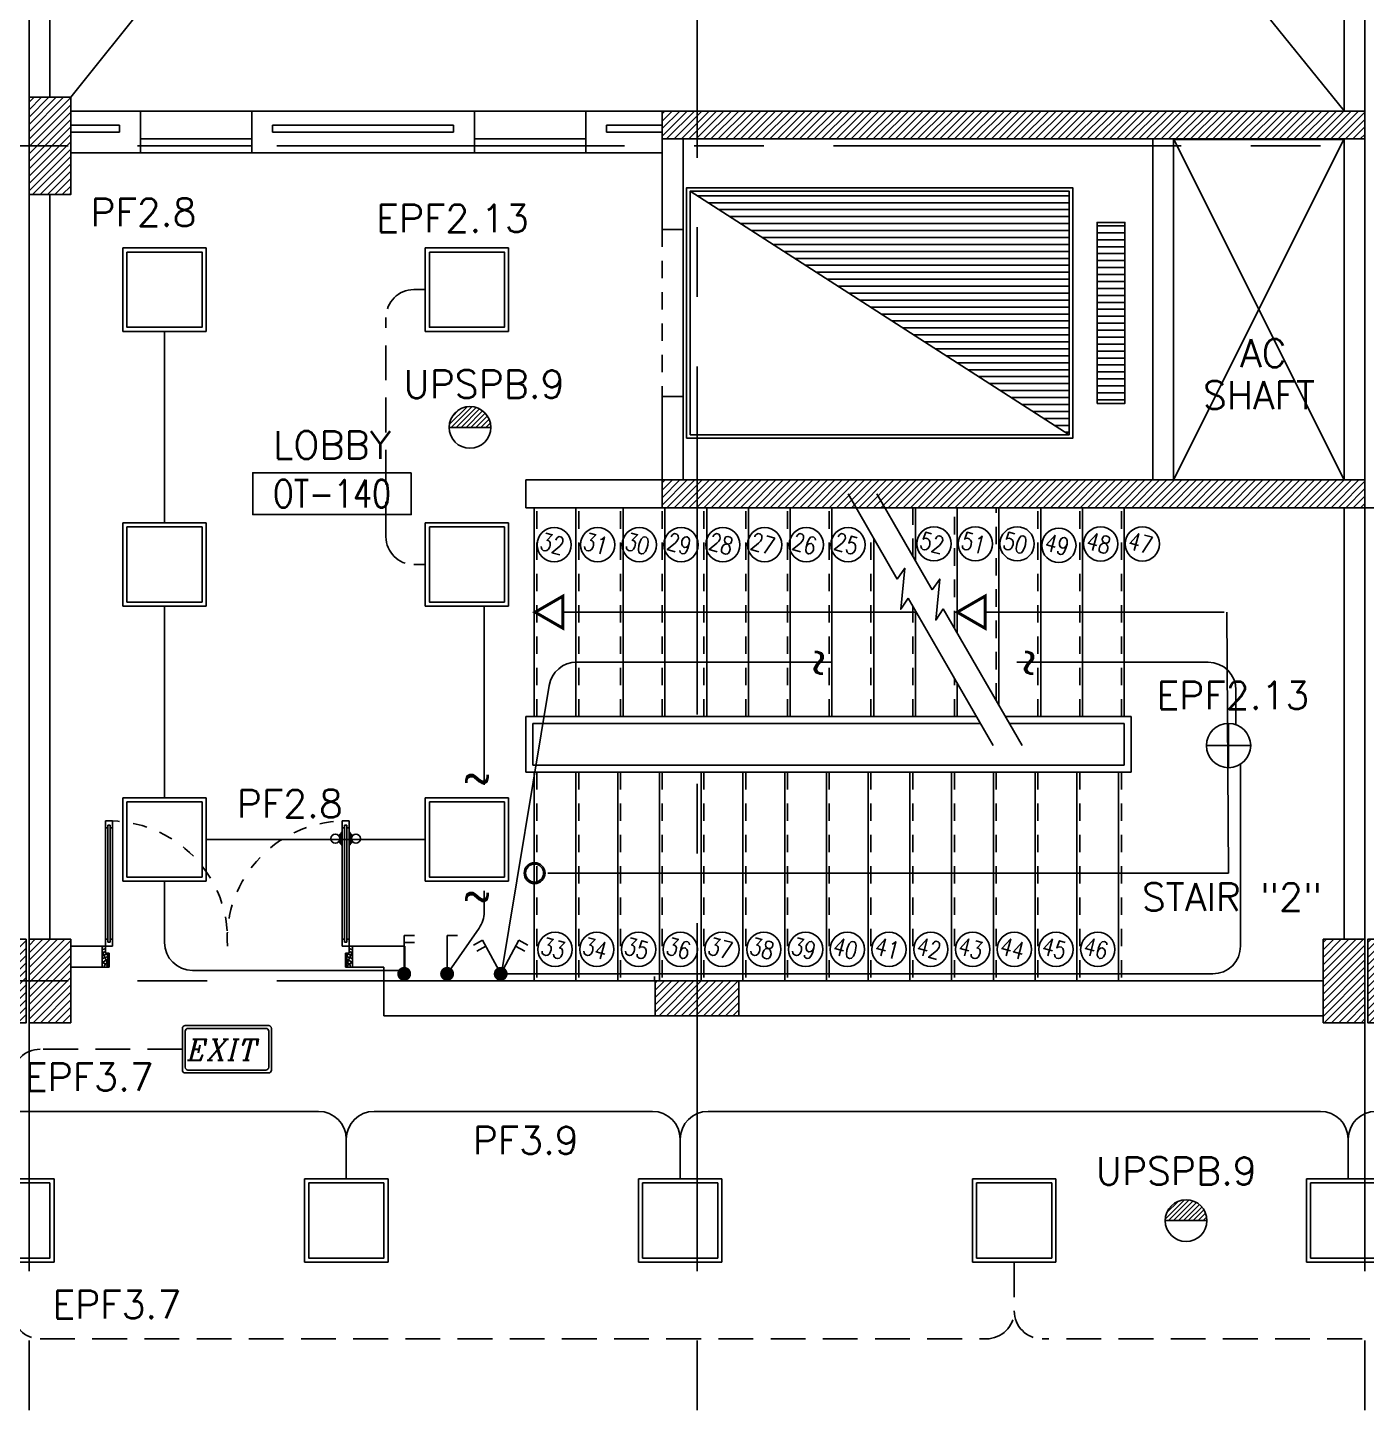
# Model space of a CAD drawing. Extents: x -0.3 to 91.9, y -1.1 to 78.4.
# Drawn here: x 42.56 to 52.18, y 33.88 to 43.82 of the extents above; entities that cross this region are included whole.
import ezdxf
from ezdxf.enums import TextEntityAlignment as Align

# ---------------------------------------------------------------- set-up
doc = ezdxf.new("R2010")
doc.units = 0
doc.header["$MEASUREMENT"] = 0
for name, pattern in [('CENTERX2', [4, 2.5, -0.5, 0.5, -0.5]), ('HIDDEN', [0.375, 0.25, -0.125]), ('HIDDEN2', [0.1875, 0.125, -0.0625])]:
    doc.linetypes.add(name, pattern=pattern)
doc.layers.get('0').update_dxf_attribs({"linetype": 'CONTINUOUS'})
for name, color, linetype in [('AXES', 11, 'CENTERX2'), ('COL', 11, 'CONTINUOUS'), ('DOOR', 7, 'CONTINUOUS'), ('E-CLINE', 4, 'CONTINUOUS'), ('E-HLINE', 4, 'HIDDEN'), ('E-LITE', 4, 'CONTINUOUS'), ('E-SWITCH', 4, 'CONTINUOUS'), ('E-TEXT', 4, 'CONTINUOUS'), ('E-TRXT', 4, 'CONTINUOUS'), ('EL-LITE', 4, 'CONTINUOUS'), ('HAT', 11, 'CONTINUOUS'), ('HIDDEN', 9, 'HIDDEN2'), ('INSUL', 11, 'CONTINUOUS'), ('LIFTS', 11, 'CONTINUOUS'), ('RM-BOX', 11, 'CONTINUOUS'), ('RM-NAME', 11, 'CONTINUOUS'), ('RM-NO', 11, 'CONTINUOUS'), ('ROOF', 7, 'CONTINUOUS'), ('SHAFT', 11, 'CONTINUOUS'), ('STR', 7, 'CONTINUOUS'), ('WALL', 11, 'CONTINUOUS'), ('WIN', 7, 'CONTINUOUS')]:
    doc.layers.add(name, color=color, linetype=linetype)
doc.styles.add('ITALICC', font='italicc')
doc.styles.add('ROMANS', font='ROMANS.shx', dxfattribs={"width": 0.6})

# ---------------------------------------------------------------- blocks, each defined once
blk = doc.blocks.new('RM1')
at = {"layer": 'RM-BOX'}
blk.add_lwpolyline([(569.9, -200), (-569.9, -200), (-569.9, -500), (569.9, -500)], close=True, dxfattribs=at)
at = {"layer": 'RM-NAME', "style": 'ROMANS'}
for tag, p in [('ROOMNAME1', (0, 323.8)), ('ROOMNAME2', (0, 0))]:
    blk.add_attdef(tag, text='', height=200, dxfattribs=at).set_placement(p, align=Align.MIDDLE)
at = {"layer": 'RM-NO', "style": 'ROMANS', "width": 0.8}
blk.add_attdef('ROOMNO', text='', height=200, dxfattribs=at).set_placement((0, -350), align=Align.MIDDLE)
blk = doc.blocks.new('*X87')
at = {"color": 0}
for p, q in [((61359.2, 153159.4), (61539.6, 153339.7)), ((61359.2, 153212.4), (61486.6, 153339.7)), ((61359.2, 153265.4), (61433.5, 153339.7)), ((61359.2, 153318.5), (61380.5, 153339.7)), ((61392.6, 153139.7), (61592.6, 153339.7)), ((61445.7, 153139.7), (61645.7, 153339.7)), ((61498.7, 153139.7), (61698.7, 153339.7)), ((61551.7, 153139.7), (61751.7, 153339.7)), ((61604.8, 153139.7), (61804.8, 153339.7)), ((61657.8, 153139.7), (61857.8, 153339.7)), ((61710.8, 153139.7), (61910.8, 153339.7)), ((61763.9, 153139.7), (61963.9, 153339.7)), ((61816.9, 153139.7), (62016.9, 153339.7)), ((61869.9, 153139.7), (62069.9, 153339.7)), ((61923, 153139.7), (62123, 153339.7)), ((61976, 153139.7), (62176, 153339.7)), ((62029, 153139.7), (62229, 153339.7)), ((62082.1, 153139.7), (62282.1, 153339.7)), ((62135.1, 153139.7), (62335.1, 153339.7)), ((62188.1, 153139.7), (62388.1, 153339.7)), ((62241.2, 153139.7), (62441.2, 153339.7)), ((62294.2, 153139.7), (62494.2, 153339.7)), ((62347.2, 153139.7), (62547.2, 153339.7)), ((62400.3, 153139.7), (62600.3, 153339.7)), ((62453.3, 153139.7), (62653.3, 153339.7)), ((62506.3, 153139.7), (62706.3, 153339.7)), ((62559.4, 153139.7), (62759.4, 153339.7)), ((62612.4, 153139.7), (62812.4, 153339.7)), ((62665.4, 153139.7), (62865.4, 153339.7)), ((62718.5, 153139.7), (62918.5, 153339.7)), ((62771.5, 153139.7), (62971.5, 153339.7)), ((62824.5, 153139.7), (63024.5, 153339.7)), ((62877.6, 153139.7), (63077.6, 153339.7)), ((62930.6, 153139.7), (63130.6, 153339.7)), ((62983.6, 153139.7), (63183.6, 153339.7)), ((63036.7, 153139.7), (63236.7, 153339.7)), ((63089.7, 153139.7), (63289.7, 153339.7)), ((63142.7, 153139.7), (63342.7, 153339.7)), ((63195.8, 153139.7), (63395.8, 153339.7)), ((63248.8, 153139.7), (63448.8, 153339.7)), ((63301.8, 153139.7), (63501.8, 153339.7)), ((63354.9, 153139.7), (63554.9, 153339.7)), ((63407.9, 153139.7), (63607.9, 153339.7)), ((63460.9, 153139.7), (63660.9, 153339.7)), ((63513.9, 153139.7), (63713.9, 153339.7)), ((63567, 153139.7), (63767, 153339.7)), ((63620, 153139.7), (63820, 153339.7)), ((63673, 153139.7), (63873, 153339.7)), ((63726.1, 153139.7), (63926.1, 153339.7)), ((63779.1, 153139.7), (63979.1, 153339.7)), ((63832.1, 153139.7), (64032.1, 153339.7)), ((63885.2, 153139.7), (64085.2, 153339.7)), ((63938.2, 153139.7), (64138.2, 153339.7)), ((63991.2, 153139.7), (64191.2, 153339.7)), ((64044.3, 153139.7), (64244.3, 153339.7)), ((64097.3, 153139.7), (64297.3, 153339.7)), ((64150.3, 153139.7), (64350.3, 153339.7)), ((64203.4, 153139.7), (64403.4, 153339.7)), ((64256.4, 153139.7), (64456.4, 153339.7)), ((64309.4, 153139.7), (64509.4, 153339.7)), ((64362.5, 153139.7), (64562.5, 153339.7)), ((64415.5, 153139.7), (64615.5, 153339.7)), ((64468.5, 153139.7), (64668.5, 153339.7)), ((64521.6, 153139.7), (64721.6, 153339.7)), ((64574.6, 153139.7), (64774.6, 153339.7)), ((64627.6, 153139.7), (64827.6, 153339.7)), ((64680.7, 153139.7), (64880.7, 153339.7)), ((64733.7, 153139.7), (64933.7, 153339.7)), ((64786.7, 153139.7), (64986.7, 153339.7)), ((64839.8, 153139.7), (65039.8, 153339.7)), ((64892.8, 153139.7), (65092.8, 153339.7)), ((64945.8, 153139.7), (65145.8, 153339.7)), ((64998.9, 153139.7), (65198.9, 153339.7)), ((65051.9, 153139.7), (65251.9, 153339.7)), ((65104.9, 153139.7), (65304.9, 153339.7)), ((65158, 153139.7), (65358, 153339.7)), ((65211, 153139.7), (65411, 153339.7)), ((65264, 153139.7), (65464, 153339.7)), ((65317.1, 153139.7), (65517.1, 153339.7)), ((65370.1, 153139.7), (65570.1, 153339.7)), ((65423.1, 153139.7), (65623.1, 153339.7)), ((65476.2, 153139.7), (65676.2, 153339.7)), ((65529.2, 153139.7), (65729.2, 153339.7)), ((65582.2, 153139.7), (65782.2, 153339.7)), ((65635.3, 153139.7), (65835.3, 153339.7)), ((65688.3, 153139.7), (65888.3, 153339.7)), ((65741.3, 153139.7), (65941.3, 153339.7)), ((65794.4, 153139.7), (65994.4, 153339.7)), ((65847.4, 153139.7), (66047.4, 153339.7)), ((65900.4, 153139.7), (66100.4, 153339.7)), ((65953.5, 153139.7), (66153.5, 153339.7)), ((66006.5, 153139.7), (66206.5, 153339.7)), ((66059.5, 153139.7), (66259.5, 153339.7)), ((66112.6, 153139.7), (66312.6, 153339.7)), ((66165.6, 153139.7), (66365.6, 153339.7)), ((66218.6, 153139.7), (66409.2, 153330.3)), ((66271.7, 153139.7), (66409.2, 153277.3)), ((66324.7, 153139.7), (66409.2, 153224.3)), ((66377.7, 153139.7), (66409.2, 153171.2))]:
    blk.add_line(p, q, dxfattribs=at)
blk = doc.blocks.new('*X86')
at = {"color": 0}
for p, q in [((61359.2, 155811), (61537.9, 155989.7)), ((61359.2, 155864), (61484.9, 155989.7)), ((61359.2, 155917.1), (61431.9, 155989.7)), ((61359.2, 155970.1), (61378.8, 155989.7)), ((61391, 155789.7), (61591, 155989.7)), ((61444, 155789.7), (61644, 155989.7)), ((61497, 155789.7), (61697, 155989.7)), ((61550.1, 155789.7), (61750.1, 155989.7)), ((61603.1, 155789.7), (61803.1, 155989.7)), ((61656.1, 155789.7), (61856.1, 155989.7)), ((61709.2, 155789.7), (61909.2, 155989.7)), ((61762.2, 155789.7), (61962.2, 155989.7)), ((61815.2, 155789.7), (62015.2, 155989.7)), ((61868.3, 155789.7), (62068.3, 155989.7)), ((61921.3, 155789.7), (62121.3, 155989.7)), ((61974.3, 155789.7), (62174.3, 155989.7)), ((62027.4, 155789.7), (62227.4, 155989.7)), ((62080.4, 155789.7), (62280.4, 155989.7)), ((62133.4, 155789.7), (62333.4, 155989.7)), ((62186.5, 155789.7), (62386.5, 155989.7)), ((62239.5, 155789.7), (62439.5, 155989.7)), ((62292.5, 155789.7), (62492.5, 155989.7)), ((62345.6, 155789.7), (62545.6, 155989.7)), ((62398.6, 155789.7), (62598.6, 155989.7)), ((62451.6, 155789.7), (62651.6, 155989.7)), ((62504.7, 155789.7), (62704.7, 155989.7)), ((62557.7, 155789.7), (62757.7, 155989.7)), ((62610.7, 155789.7), (62810.7, 155989.7)), ((62663.8, 155789.7), (62863.8, 155989.7)), ((62716.8, 155789.7), (62916.8, 155989.7)), ((62769.8, 155789.7), (62969.8, 155989.7)), ((62822.9, 155789.7), (63022.9, 155989.7)), ((62875.9, 155789.7), (63075.9, 155989.7)), ((62928.9, 155789.7), (63128.9, 155989.7)), ((62982, 155789.7), (63182, 155989.7)), ((63035, 155789.7), (63235, 155989.7)), ((63088, 155789.7), (63288, 155989.7)), ((63141.1, 155789.7), (63341.1, 155989.7)), ((63194.1, 155789.7), (63394.1, 155989.7)), ((63247.1, 155789.7), (63447.1, 155989.7)), ((63300.2, 155789.7), (63500.2, 155989.7)), ((63353.2, 155789.7), (63553.2, 155989.7)), ((63406.2, 155789.7), (63606.2, 155989.7)), ((63459.3, 155789.7), (63659.3, 155989.7)), ((63512.3, 155789.7), (63712.3, 155989.7)), ((63565.3, 155789.7), (63765.3, 155989.7)), ((63618.4, 155789.7), (63818.4, 155989.7)), ((63671.4, 155789.7), (63871.4, 155989.7)), ((63724.4, 155789.7), (63924.4, 155989.7)), ((63777.5, 155789.7), (63977.5, 155989.7)), ((63830.5, 155789.7), (64030.5, 155989.7)), ((63883.5, 155789.7), (64083.5, 155989.7)), ((63936.6, 155789.7), (64136.6, 155989.7)), ((63989.6, 155789.7), (64189.6, 155989.7)), ((64042.6, 155789.7), (64242.6, 155989.7)), ((64095.7, 155789.7), (64295.7, 155989.7)), ((64148.7, 155789.7), (64348.7, 155989.7)), ((64201.7, 155789.7), (64401.7, 155989.7)), ((64254.8, 155789.7), (64454.8, 155989.7)), ((64307.8, 155789.7), (64507.8, 155989.7)), ((64360.8, 155789.7), (64560.8, 155989.7)), ((64413.9, 155789.7), (64613.9, 155989.7)), ((64466.9, 155789.7), (64666.9, 155989.7)), ((64519.9, 155789.7), (64719.9, 155989.7)), ((64573, 155789.7), (64773, 155989.7)), ((64626, 155789.7), (64826, 155989.7)), ((64679, 155789.7), (64879, 155989.7)), ((64732.1, 155789.7), (64932.1, 155989.7)), ((64785.1, 155789.7), (64985.1, 155989.7)), ((64838.1, 155789.7), (65038.1, 155989.7)), ((64891.2, 155789.7), (65091.2, 155989.7)), ((64944.2, 155789.7), (65144.2, 155989.7)), ((64997.2, 155789.7), (65197.2, 155989.7)), ((65050.3, 155789.7), (65250.3, 155989.7)), ((65103.3, 155789.7), (65303.3, 155989.7)), ((65156.3, 155789.7), (65356.3, 155989.7)), ((65209.4, 155789.7), (65409.4, 155989.7)), ((65262.4, 155789.7), (65462.4, 155989.7)), ((65315.4, 155789.7), (65515.4, 155989.7)), ((65368.5, 155789.7), (65568.5, 155989.7)), ((65421.5, 155789.7), (65621.5, 155989.7)), ((65474.5, 155789.7), (65674.5, 155989.7)), ((65527.6, 155789.7), (65727.6, 155989.7)), ((65580.6, 155789.7), (65780.6, 155989.7)), ((65633.6, 155789.7), (65833.6, 155989.7)), ((65686.7, 155789.7), (65886.7, 155989.7)), ((65739.7, 155789.7), (65939.7, 155989.7)), ((65792.7, 155789.7), (65992.7, 155989.7)), ((65845.8, 155789.7), (66045.8, 155989.7)), ((65898.8, 155789.7), (66098.8, 155989.7)), ((65951.8, 155789.7), (66151.8, 155989.7)), ((66004.9, 155789.7), (66204.9, 155989.7)), ((66057.9, 155789.7), (66257.9, 155989.7)), ((66110.9, 155789.7), (66310.9, 155989.7)), ((66163.9, 155789.7), (66363.9, 155989.7)), ((66217, 155789.7), (66409.2, 155982)), ((66270, 155789.7), (66409.2, 155928.9)), ((66323, 155789.7), (66409.2, 155875.9)), ((66376.1, 155789.7), (66409.2, 155822.9))]:
    blk.add_line(p, q, dxfattribs=at)
blk = doc.blocks.new('*X79')
at = {"color": 0}
for p, q in [((140176.5, 227700), (140376.5, 227700)), ((140176.5, 227650), (140376.5, 227650)), ((140176.5, 227600), (140376.5, 227600)), ((140176.5, 227550), (140376.5, 227550)), ((140176.5, 227500), (140376.5, 227500)), ((140176.5, 227450), (140376.5, 227450)), ((140176.5, 227400), (140376.5, 227400)), ((140176.5, 227350), (140376.5, 227350)), ((140176.5, 227300), (140376.5, 227300)), ((140176.5, 227250), (140376.5, 227250)), ((140176.5, 227200), (140376.5, 227200)), ((140176.5, 227150), (140376.5, 227150)), ((140176.5, 227100), (140376.5, 227100)), ((140176.5, 227050), (140376.5, 227050)), ((140176.5, 227000), (140376.5, 227000)), ((140176.5, 226950), (140376.5, 226950)), ((140176.5, 226900), (140376.5, 226900)), ((140176.5, 226850), (140376.5, 226850)), ((140176.5, 226800), (140376.5, 226800)), ((140176.5, 226750), (140376.5, 226750)), ((140176.5, 226700), (140376.5, 226700)), ((140176.5, 226650), (140376.5, 226650)), ((140176.5, 226600), (140376.5, 226600)), ((140176.5, 226550), (140376.5, 226550)), ((140176.5, 226500), (140376.5, 226500)), ((140176.5, 226450), (140376.5, 226450))]:
    blk.add_line(p, q, dxfattribs=at)
blk = doc.blocks.new('*X80')
at = {"color": 0}
for p, q in [((477437.8, 147300), (480111.9, 147300)), ((477515.7, 147250), (480111.9, 147250)), ((477593.5, 147200), (480111.9, 147200)), ((477671.4, 147150), (480111.9, 147150)), ((477749.3, 147100), (480111.9, 147100)), ((477827.1, 147050), (480111.9, 147050)), ((477905, 147000), (480111.9, 147000)), ((477982.8, 146950), (480111.9, 146950)), ((478060.7, 146900), (480111.9, 146900)), ((478138.5, 146850), (480111.9, 146850)), ((478216.4, 146800), (480111.9, 146800)), ((478294.3, 146750), (480111.9, 146750)), ((478372.1, 146700), (480111.9, 146700)), ((478450, 146650), (480111.9, 146650)), ((478527.8, 146600), (480111.9, 146600)), ((478605.7, 146550), (480111.9, 146550)), ((478683.5, 146500), (480111.9, 146500)), ((478761.4, 146450), (480111.9, 146450)), ((478839.3, 146400), (480111.9, 146400)), ((478917.1, 146350), (480111.9, 146350)), ((478995, 146300), (480111.9, 146300)), ((479072.8, 146250), (480111.9, 146250)), ((479150.7, 146200), (480111.9, 146200)), ((479228.5, 146150), (480111.9, 146150)), ((479306.4, 146100), (480111.9, 146100)), ((479384.3, 146050), (480111.9, 146050)), ((479462.1, 146000), (480111.9, 146000)), ((479540, 145950), (480111.9, 145950)), ((479617.8, 145900), (480111.9, 145900)), ((479695.7, 145850), (480111.9, 145850)), ((479773.5, 145800), (480111.9, 145800)), ((479851.4, 145750), (480111.9, 145750)), ((479929.3, 145700), (480111.9, 145700)), ((480007.1, 145650), (480111.9, 145650)), ((480085, 145600), (480111.9, 145600))]:
    blk.add_line(p, q, dxfattribs=at)
blk = doc.blocks.new('C11')
at = {"layer": 'HAT'}
h = blk.add_hatch(dxfattribs=at)
h.set_pattern_fill('ANSI31', color=256, scale=300, style=0)
h.set_pattern_definition([(45, (-248556.182, -75061.005), (-26.5165043, 26.5165043), [])])
h.paths.add_polyline_path([(300, 700), (0, 700), (0, 350), (300, 350)])
h.paths.add_polyline_path([(300, 350), (0, 350), (0, 0), (300, 0)])
at = {"layer": 'COL'}
blk.add_lwpolyline([(300, 700), (300, 0), (0, 0), (0, 700)], close=True, dxfattribs=at)
blk = doc.blocks.new('C5V')
at = {"layer": 'HAT'}
h = blk.add_hatch(dxfattribs=at)
h.set_pattern_fill('ANSI31', color=256, scale=300, style=0)
h.set_pattern_definition([(45, (-249196.182, -54711.005), (-26.5165043, 26.5165043), [])])
h.paths.add_polyline_path([(-20, 600), (-320, 600), (-320, 300), (-20, 300)])
h.paths.add_polyline_path([(-20, 300), (-320, 300), (-320, 0), (-20, 0)])
h = blk.add_hatch(dxfattribs=at)
h.set_pattern_fill('ANSI31', color=256, scale=300, style=0)
h.set_pattern_definition([(45, (-248876.182, -54711.005), (-26.5165043, 26.5165043), [])])
h.paths.add_polyline_path([(300, 600), (0, 600), (0, 300), (300, 300)])
h.paths.add_polyline_path([(300, 300), (0, 300), (0, 0), (300, 0)])
at = {"layer": 'COL'}
for points in [[(-20, 600), (-20, 0), (-320, 0), (-320, 600)], [(300, 600), (300, 0), (0, 0), (0, 600)]]:
    blk.add_lwpolyline(points, close=True, dxfattribs=at)
blk = doc.blocks.new('A$C272A55A0')
at = {"layer": 'DOOR', "color": 0, "linetype": 'ByBlock'}
for p, q in [((0, 900.4), (0, 1050.4)), ((50, 1050.4), (0, 1050.4)), ((50, 950.4), (50, 1050.4)), ((1750, 950.4), (1750, 1050.4)), ((1750, 1050.4), (1800, 1050.4)), ((1800, 1050.4), (1800, 900.4)), ((0, 900.4), (25, 900.4)), ((25, 950.4), (50, 950.4)), ((25, 900.4), (25, 950.4)), ((75, 900.4), (25, 900.4)), ((25, 850.4), (25, 900.4)), ((75, 900.4), (75, 850.4)), ((1725, 900.4), (1775, 900.4)), ((1725, 900.4), (1725, 850.4)), ((1775, 950.4), (1750, 950.4)), ((1775, 900.4), (1775, 950.4)), ((1800, 900.4), (1775, 900.4)), ((1775, 850.4), (1775, 900.4)), ((42, 850.4), (25, 850.4)), ((58, 870.4), (42, 870.4)), ((42, 870.4), (42, 850.4)), ((58, 850.4), (58, 870.4)), ((75, 850.4), (58, 850.4)), ((1725, 850.4), (1742, 850.4)), ((1742, 870.4), (1758, 870.4)), ((1742, 850.4), (1742, 870.4)), ((1758, 870.4), (1758, 850.4)), ((1758, 850.4), (1775, 850.4)), ((1717.8, 160.1), (1708.8, 160.1)), ((1708.8, 95.3), (1708.8, 160.1)), ((1725, 172.7), (1717.8, 172.7)), ((1717.8, 172.7), (1717.8, 82.7)), ((1717.8, 95.3), (1717.8, 160.1)), ((1775, 172.7), (1782.2, 172.7)), ((1782.2, 172.7), (1782.2, 82.7)), ((1782.2, 160.1), (1791.2, 160.1)), ((1782.2, 95.3), (1782.2, 160.1)), ((1791.2, 95.3), (1791.2, 160.1)), ((25, 50.4), (42, 50.4)), ((25, 50.4), (25, 0.4)), ((25, 0.4), (75, 0.4)), ((75, 0.4), (25, 0.4)), ((42, 50.4), (42, 30.4)), ((42, 30.4), (58, 30.4)), ((58, 50.4), (75, 50.4)), ((58, 50.4), (58, 30.4)), ((75, 50.4), (75, 0.4)), ((1717.8, 95.3), (1708.8, 95.3)), ((1725, 82.7), (1717.8, 82.7)), ((1742, 50.4), (1725, 50.4)), ((1725, 50.4), (1725, 0.4)), ((1775, 0.4), (1725, 0.4)), ((1725, 0.4), (1775, 0.4)), ((1742, 50.4), (1742, 30.4)), ((1758, 30.4), (1742, 30.4)), ((1775, 50.4), (1758, 50.4)), ((1758, 50.4), (1758, 30.4)), ((1775, 82.7), (1782.2, 82.7)), ((1775, 50.4), (1775, 0.4)), ((1782.2, 95.3), (1791.2, 95.3))]:
    blk.add_line(p, q, dxfattribs=at)
at = {"layer": 'DOOR', "color": 9, "linetype": 'ByBlock'}
for p, q in [((50, 1050.4), (0, 1010.2)), ((50, 1050.4), (0, 936.6)), ((50, 1050.4), (36.6, 950.4)), ((1750, 1050.4), (1800, 1010.2)), ((1750, 1050.4), (1800, 936.6)), ((1750, 1050.4), (1763.4, 950.4))]:
    blk.add_line(p, q, dxfattribs=at)
at = {"layer": 'DOOR', "linetype": 'ByBlock'}
for p, q in [((25, 850.4), (25, 50.4)), ((42, 850.4), (42, 50.4)), ((58, 850.4), (58, 50.4)), ((75, 50.4), (75, 850.4)), ((1725, 50.4), (1725, 850.4)), ((1742, 850.4), (1742, 50.4)), ((1758, 850.4), (1758, 50.4)), ((1775, 850.4), (1775, 50.4))]:
    blk.add_line(p, q, dxfattribs=at)
at = {"layer": 'DOOR', "color": 0, "linetype": 'ByBlock'}
for centre in [(1676.5, 127.7), (1823.5, 127.7)]:
    blk.add_circle(centre, 32.4, dxfattribs=at)
at = {"layer": 'DOOR', "color": 9, "linetype": 'ByBlock'}
for centre, radius, start, end in [((50, 1050.4), 54.4, 203.20738, 270), ((50, 1050.4), 74.4, 227.77643, 270), ((50, 1050.4), 34.4, 180, 270), ((50, 1050.4), 14.4, 180, 270), ((1750, 1050.4), 14.4, 270, 0), ((1750, 1050.4), 34.4, 270, 0), ((1750, 1050.4), 54.4, 270, 336.79262), ((1750, 1050.4), 74.4, 270, 312.22357), ((50, 1050.4), 94.4, 238.01819, 270), ((50, 1050.4), 114.4, 244.08384, 257.37743), ((50, 1050.4), 134.4, 248.15985, 259.28002), ((50, 1050.4), 154.4, 251.10529, 256.28577), ((1750, 1050.4), 94.4, 270, 301.98181), ((1750, 1050.4), 114.4, 282.62257, 295.91616), ((1750, 1050.4), 134.4, 280.71998, 291.84015), ((1750, 1050.4), 154.4, 283.71423, 288.89471)]:
    blk.add_arc(centre, radius, start, end, dxfattribs=at)
at = {"layer": 'DOOR', "linetype": 'HIDDEN', "ltscale": 0.5}
for centre, start, end in [((50, 851.4), 268.31738, 3.29648), ((1750, 851.4), 176.70352, 271.68262)]:
    blk.add_arc(centre, 851.4, start, end, dxfattribs=at)
at = {"layer": 'WALL', "linetype": 'ByBlock'}
blk.add_line((1800, 900.4), (1800, 1050.4), dxfattribs=at)
blk = doc.blocks.new('L42')
at = {"layer": 'E-LITE'}
for p, q in [((0.3, 0.3), (-0.3, 0.3)), ((-0.3, 0.3), (-0.3, -0.3)), ((0.3, -0.3), (0.3, 0.3)), ((-0.3, -0.3), (0.3, -0.3))]:
    blk.add_line(p, q, dxfattribs=at)
at = {"layer": 'E-LITE', "color": 8}
blk.add_lwpolyline([(-0.27, 0.27), (-0.27, -0.27), (0.27, -0.27), (0.27, 0.27)], close=True, dxfattribs=at)
blk = doc.blocks.new('EXIT')
at = {"layer": 'E-LITE', "color": 4}
for p, q in [((-0.32, 0.15), (-0.32, -0.15)), ((0.3, 0.17), (-0.3, 0.17)), ((0.32, -0.15), (0.32, 0.15)), ((-0.3, -0.17), (0.3, -0.17))]:
    blk.add_line(p, q, dxfattribs=at)
at = {"layer": 'E-LITE', "color": 8}
for p, q in [((-0.3, 0.13), (-0.3, -0.13)), ((0.28, 0.15), (-0.28, 0.15)), ((0.3, -0.13), (0.3, 0.13)), ((-0.28, -0.15), (0.28, -0.15))]:
    blk.add_line(p, q, dxfattribs=at)
at = {"layer": 'E-LITE', "color": 4}
for centre, start, end in [((-0.3, 0.15), 90, 180), ((0.3, 0.15), 360, 90), ((-0.3, -0.15), 180, 270), ((0.3, -0.15), 270, 0)]:
    blk.add_arc(centre, 0.02, start, end, dxfattribs=at)
at = {"layer": 'E-LITE', "color": 8}
for centre, start, end in [((-0.28, 0.13), 90, 180), ((0.28, 0.13), 0, 90), ((-0.28, -0.13), 180, 270), ((0.28, -0.13), 270, 0)]:
    blk.add_arc(centre, 0.02, start, end, dxfattribs=at)
at = {"layer": 'E-LITE', "color": 5, "style": 'ITALICC'}
blk.add_text('EXIT', height=0.15, dxfattribs=at).set_placement((-0.284, -0.0783))
blk = doc.blocks.new('2G1W')
for p, q in [((0, 0), (0.55, 0)), ((0.45, 0), (0.45, -0.15)), ((0.55, 0), (0.55, -0.15))]:
    blk.add_line(p, q)
at = {"const_width": 0.1}
blk.add_lwpolyline([(-0.05, 0, 1), (0.05, 0, 1)], format="xyb", close=True, dxfattribs=at)
blk = doc.blocks.new('1G1W')
for p, q in [((0, 0), (0.55, 0)), ((0.55, 0), (0.55, -0.15))]:
    blk.add_line(p, q)
at = {"const_width": 0.1}
blk.add_lwpolyline([(-0.05, 0, 1), (0.05, 0, 1)], format="xyb", close=True, dxfattribs=at)
blk = doc.blocks.new('EL')
at = {"layer": 'EL-LITE'}
h = blk.add_hatch(dxfattribs=at)
h.set_pattern_fill('ANSI31', color=4, scale=0.2, style=0)
h.set_pattern_definition([(45, (587.071197, 567.777136), (-0.0176776695, 0.0176776695), [])])
h.paths.add_polyline_path([(0.15, 0, 1), (-0.15, 0)])
at = {"layer": 'EL-LITE', "color": 4}
blk.add_line((-0.15, 0), (0.15, 0), dxfattribs=at)
blk.add_circle((0, 0), 0.15, dxfattribs=at)

msp = doc.modelspace()

# ---------------------------------------------------------------- hatches: boundary and pattern name
at = {"layer": 'HAT'}
h = msp.add_hatch(dxfattribs=at)
h.set_pattern_fill('ANSI31', color=256, scale=0.3, style=0)
h.set_pattern_definition([(45, (-341.19523, -5.161), (-0.0265165043, 0.0265165043), [])])
h.paths.add_polyline_path([(47.37, 36.97), (47.07, 36.97), (47.07, 36.72), (47.37, 36.72)])
h.paths.add_polyline_path([(47.67, 36.97), (47.37, 36.97), (47.37, 36.72), (47.67, 36.72)])

# ---------------------------------------------------------------- linework, layer by layer
at = {"layer": 'AXES'}
for p, q in [((47.37, -1.1143), (47.37, 77.6984)), ((42.57, -1.1143), (42.57, 77.3484)), ((52.17, -1.1143), (52.17, 77.3484)), ((0.35, 42.97), (68.39, 42.97)), ((0.35, 36.97), (68.39, 36.97))]:
    msp.add_line(p, q, dxfattribs=at)
at = {"layer": 'COL'}
for points in [[(52.17, 43.22), (52.17, 43.02), (47.12, 43.02), (47.12, 43.22)], [(52.17, 40.57), (52.17, 40.37), (47.12, 40.37), (47.12, 40.57)], [(47.07, 36.97), (47.07, 36.72), (47.67, 36.72), (47.67, 36.97)]]:
    msp.add_lwpolyline(points, close=True, dxfattribs=at)
at = {"layer": 'E-CLINE', "color": 4, "linetype": 'ByBlock'}
for p, q in [((43.5437, 40.2621), (43.5437, 41.6376)), ((43.5437, 38.2865), (43.5437, 39.6621)), ((45.0495, 37.9865), (43.8437, 37.9865)), ((45.4165, 37.9865), (45.0495, 37.9865)), ((40.2495, 36.0334), (44.6495, 36.0334)), ((47.0495, 36.0334), (45.0495, 36.0334)), ((47.4495, 36.0334), (49.8495, 36.0334)), ((49.8495, 36.0334), (51.8495, 36.0334)), ((44.8495, 35.549), (44.8495, 35.8334)), ((47.2495, 35.549), (47.2495, 35.8334)), ((52.0495, 35.549), (52.0495, 35.8334))]:
    msp.add_line(p, q, dxfattribs=at)
for centre, start, end in [((44.6495, 35.8334), 0, 90), ((45.0495, 35.8334), 90, 180), ((47.0495, 35.8334), 0, 90), ((47.4495, 35.8334), 90, 180), ((51.8495, 35.8334), 0, 90), ((52.2495, 35.8334), 90, 180)]:
    msp.add_arc(centre, 0.2, start, end, dxfattribs=at)
at = {"layer": 'E-HLINE', "color": 4}
for p, q in [((45.4165, 41.9376), (45.335, 41.9376)), ((45.135, 40.1621), (45.135, 41.7376)), ((45.4165, 39.9621), (45.335, 39.9621)), ((43.672, 36.4797), (42.6495, 36.4797)), ((49.6495, 34.949), (49.6495, 34.599)), ((42.6495, 34.399), (49.4495, 34.399)), ((56.6495, 34.399), (49.8495, 34.399))]:
    msp.add_line(p, q, dxfattribs=at)
for centre, start, end in [((45.335, 41.7376), 90, 180), ((45.335, 40.1621), 180, 270), ((42.6495, 36.2797), 90, 180), ((42.6495, 34.599), 180, 270), ((49.4495, 34.599), 270, 0), ((49.8495, 34.599), 180, 270)]:
    msp.add_arc(centre, 0.2, start, end, dxfattribs=at)
at = {"layer": 'E-LITE'}
for q in [(51.19, 38.8202), (51.0311, 38.6613), (51.19, 38.5024), (51.3489, 38.6613)]:
    msp.add_line((51.19, 38.6613), q, dxfattribs=at)
msp.add_ellipse((51.19, 38.6613), major_axis=(-0.1123, 0.1123), ratio=1, start_param=-0.785398, end_param=5.497787, dxfattribs=at)
at = {"layer": 'E-SWITCH', "color": 4}
for p, q in [((45.84, 39.6621), (45.84, 38.3806)), ((46.5054, 39.2608), (48.34, 39.2608)), ((49.6688, 39.2608), (51.0433, 39.2608)), ((45.9594, 36.9963), (46.3081, 39.0936)), ((51.2433, 38.811), (51.2433, 39.0608)), ((51.2759, 38.5277), (51.2759, 37.2213)), ((43.5437, 37.6865), (43.5437, 37.2463)), ((45.84, 37.6185), (45.84, 37.4646)), ((45.8039, 37.35), (45.5884, 37.0418)), ((45.2657, 37.0463), (43.7437, 37.0463)), ((45.9635, 37.0213), (51.0759, 37.0213))]:
    msp.add_line(p, q, dxfattribs=at)
for centre, start, end in [((46.5054, 39.0608), 90, 170.55976), ((51.0433, 39.0608), 0, 90), ((45.64, 37.4646), 325.03606, 0), ((43.7437, 37.2463), 180, 270), ((51.0759, 37.2213), 270, 0)]:
    msp.add_arc(centre, 0.2, start, end, dxfattribs=at)
at = {"layer": 'HIDDEN'}
msp.add_line((47.12, 42.37), (47.12, 41.17), dxfattribs=at)
at = {"layer": 'INSUL'}
for p, q in [((43.22, 43.12), (42.87, 43.12)), ((43.22, 43.07), (42.87, 43.07)), ((43.22, 43.12), (43.22, 43.07)), ((44.32, 43.12), (44.32, 43.07)), ((45.62, 43.12), (44.32, 43.12)), ((45.62, 43.07), (44.32, 43.07)), ((45.62, 43.12), (45.62, 43.07)), ((47.12, 43.12), (46.72, 43.12)), ((46.72, 43.12), (46.72, 43.07)), ((47.12, 43.07), (46.72, 43.07))]:
    msp.add_line(p, q, dxfattribs=at)
at = {"layer": 'LIFTS'}
for p, q in [((47.32, 42.645), (50.045, 40.895)), ((47.27, 41.17), (47.27, 42.37))]:
    msp.add_line(p, q, dxfattribs=at)
for points in [[(47.295, 40.87), (50.07, 40.87), (50.07, 42.67), (47.295, 42.67)], [(47.32, 40.895), (50.045, 40.895), (50.045, 42.645), (47.32, 42.645)], [(50.245, 41.12), (50.445, 41.12), (50.445, 42.42), (50.245, 42.42)]]:
    msp.add_lwpolyline(points, close=True, dxfattribs=at)
at = {"layer": 'ROOF'}
for p, q in [((42.57, 43.22), (42.57, 55.195)), ((42.72, 43.32), (42.72, 55.195)), ((52.02, 43.22), (52.02, 54.77)), ((52.17, 43.22), (52.17, 54.765))]:
    msp.add_line(p, q, dxfattribs=at)
at = {"layer": 'SHAFT'}
for p, q in [((52.02, 43.2213), (42.72, 54.765)), ((52.02, 54.77), (42.87, 43.32)), ((52.02, 43.02), (50.795, 40.57)), ((50.795, 43.02), (52.02, 40.57))]:
    msp.add_line(p, q, dxfattribs=at)
at = {"layer": 'STR'}
for p, q in [((48.4555, 40.4695), (48.8087, 39.8577)), ((48.6626, 40.4695), (49.0602, 39.7807)), ((46.2, 38.87), (46.2, 40.37)), ((46.5, 38.87), (46.5, 40.37)), ((46.84, 38.87), (46.84, 40.37)), ((47.14, 38.87), (47.14, 40.37)), ((47.44, 38.87), (47.44, 40.37)), ((47.74, 38.87), (47.74, 40.37)), ((48.04, 38.87), (48.04, 40.37)), ((48.34, 38.87), (48.34, 40.37)), ((48.94, 39.9889), (48.94, 40.37)), ((49.24, 39.4693), (49.24, 40.37)), ((49.54, 38.9497), (49.54, 40.37)), ((49.84, 38.87), (49.84, 40.37)), ((50.14, 38.87), (50.14, 40.37)), ((50.44, 38.87), (50.44, 40.37)), ((48.64, 38.87), (48.64, 40.1499)), ((48.8876, 39.7211), (49.4989, 38.6623)), ((48.94, 39.62), (46.4067, 39.62)), ((48.94, 38.87), (48.94, 39.6303)), ((49.1391, 39.6441), (49.7059, 38.6623)), ((51.1576, 39.62), (49.44, 39.62)), ((51.1776, 39.62), (51.19, 37.745)), ((49.24, 38.87), (49.24, 39.1107)), ((46.14, 38.87), (49.379, 38.87)), ((46.14, 38.87), (46.14, 38.47)), ((46.19, 38.82), (49.4078, 38.82)), ((46.19, 38.82), (46.19, 38.52)), ((49.586, 38.87), (50.49, 38.87)), ((49.6149, 38.82), (50.44, 38.82)), ((50.44, 38.82), (50.44, 38.52)), ((50.49, 38.87), (50.49, 38.47)), ((46.19, 38.52), (50.44, 38.52)), ((46.14, 38.47), (50.49, 38.47)), ((46.2, 38.47), (46.2, 36.97)), ((46.5, 38.47), (46.5, 36.97)), ((46.8, 38.47), (46.8, 36.97)), ((47.1, 38.47), (47.1, 36.97)), ((47.4, 38.47), (47.4, 36.97)), ((47.7, 38.47), (47.7, 36.97)), ((48, 38.47), (48, 36.97)), ((48, 38.47), (48, 36.97)), ((48.3, 38.47), (48.3, 36.97)), ((48.6, 38.47), (48.6, 36.97)), ((48.9, 38.47), (48.9, 36.97)), ((49.2, 38.47), (49.2, 36.97)), ((49.5, 38.47), (49.5, 36.97)), ((49.8, 38.47), (49.8, 36.97)), ((50.1, 38.47), (50.1, 36.97)), ((50.4, 38.47), (50.4, 36.97)), ((46.2979, 37.745), (51.19, 37.745))]:
    msp.add_line(p, q, dxfattribs=at)
at = {"layer": 'STR', "linetype": 'HIDDEN2'}
for p, q in [((46.22, 38.87), (46.22, 40.37)), ((46.52, 38.87), (46.52, 40.37)), ((46.82, 38.87), (46.82, 40.37)), ((47.12, 38.87), (47.12, 40.37)), ((47.42, 38.87), (47.42, 40.37)), ((47.72, 38.87), (47.72, 40.37)), ((48.02, 38.87), (48.02, 40.37)), ((48.32, 38.87), (48.32, 40.37)), ((48.92, 40.0236), (48.92, 40.37)), ((49.22, 39.504), (49.22, 40.37)), ((49.52, 38.9843), (49.52, 40.37)), ((49.82, 38.87), (49.82, 40.37)), ((50.12, 38.87), (50.12, 40.37)), ((50.42, 38.87), (50.42, 40.37)), ((48.62, 38.87), (48.62, 40.1846)), ((48.92, 38.87), (48.92, 39.6649)), ((49.22, 38.87), (49.22, 39.1453)), ((46.22, 38.47), (46.22, 36.97)), ((46.52, 38.47), (46.52, 36.97)), ((46.82, 38.47), (46.82, 36.97)), ((47.12, 38.47), (47.12, 36.97)), ((47.42, 38.47), (47.42, 36.97)), ((47.72, 38.47), (47.72, 36.97)), ((48.02, 38.47), (48.02, 36.97)), ((48.02, 38.47), (48.02, 36.97)), ((48.32, 38.47), (48.32, 36.97)), ((48.62, 38.47), (48.62, 36.97)), ((48.92, 38.47), (48.92, 36.97)), ((49.22, 38.47), (49.22, 36.97)), ((49.52, 38.47), (49.52, 36.97)), ((49.82, 38.47), (49.82, 36.97)), ((50.12, 38.47), (50.12, 36.97)), ((50.42, 38.47), (50.42, 36.97))]:
    msp.add_line(p, q, dxfattribs=at)
at = {"layer": 'STR'}
for points in [[(48.8087, 39.8577), (48.8634, 39.9352), (48.8342, 39.6408), (48.8876, 39.7211)], [(49.0602, 39.7807), (49.115, 39.8582), (49.0857, 39.5638), (49.1391, 39.6441)]]:
    msp.add_lwpolyline(points, dxfattribs=at)
at = {"layer": 'STR', "const_width": 0.0215}
for points in [[(46.4067, 39.5045), (46.4067, 39.7355), (46.2067, 39.62)], [(49.44, 39.5045), (49.44, 39.7355), (49.24, 39.62)]]:
    msp.add_lwpolyline(points, close=True, dxfattribs=at)
at = {"layer": 'STR', "color": 11}
for centre in [(46.3436, 40.1048), (46.6557, 40.1048), (46.9557, 40.1048), (47.2557, 40.1048), (47.5557, 40.1048), (47.8557, 40.1048), (48.1557, 40.1048), (48.4557, 40.1048), (49.0727, 40.1111), (49.3705, 40.1111), (49.6705, 40.1111), (49.9705, 40.0996), (50.2705, 40.1106), (50.5705, 40.1106), (46.3503, 37.1975), (46.6503, 37.1975), (46.9503, 37.1975), (47.2503, 37.1975), (47.5503, 37.1975), (47.8503, 37.1975), (48.1503, 37.1975), (48.4503, 37.1975), (48.7503, 37.1975), (49.0503, 37.1975), (49.3503, 37.1975), (49.6503, 37.1975), (49.9503, 37.1975), (50.2503, 37.1975)]:
    msp.add_circle(centre, 0.1232, dxfattribs=at)
at = {"layer": 'STR'}
for radius in [0.075, 0.065]:
    msp.add_circle((46.2029, 37.745), radius, dxfattribs=at)
at = {"layer": 'WALL'}
for p, q in [((43.37, 43.22), (42.87, 43.22)), ((43.37, 43.22), (42.87, 43.22)), ((43.37, 43.22), (43.37, 42.92)), ((44.17, 43.22), (44.17, 42.92)), ((45.77, 43.22), (44.17, 43.22)), ((45.77, 43.22), (45.77, 42.92)), ((47.12, 43.22), (46.57, 43.22)), ((46.57, 43.22), (46.57, 42.92)), ((47.12, 42.37), (47.12, 43.02)), ((47.27, 42.37), (47.27, 43.02)), ((50.645, 43.02), (50.645, 40.57)), ((50.795, 43.02), (50.795, 40.57)), ((52.02, 40.57), (52.02, 43.02)), ((52.17, 40.57), (52.17, 43.02)), ((43.37, 42.92), (42.87, 42.92)), ((45.77, 42.92), (44.17, 42.92)), ((47.12, 42.92), (46.57, 42.92)), ((42.57, 42.72), (42.57, 37.22)), ((42.72, 37.27), (42.72, 42.62)), ((47.27, 42.37), (47.12, 42.37)), ((47.27, 41.17), (47.12, 41.17)), ((47.12, 40.57), (47.12, 41.17)), ((47.27, 40.57), (47.27, 41.17)), ((46.1391, 40.57), (46.1391, 40.37)), ((47.12, 40.57), (46.1391, 40.57)), ((47.12, 40.37), (46.1391, 40.37)), ((52.02, 37.27), (52.02, 40.37)), ((52.17, 37.22), (52.17, 40.37)), ((42.87, 37.22), (43.095, 37.22)), ((43.095, 37.22), (43.095, 37.07)), ((44.895, 37.22), (45.27, 37.22)), ((44.895, 37.22), (44.895, 37.07)), ((45.27, 37.22), (45.27, 36.97)), ((42.87, 37.07), (43.095, 37.07)), ((44.895, 37.07), (45.12, 37.07)), ((45.12, 37.07), (45.12, 36.72)), ((45.27, 36.97), (47.12, 36.97)), ((47.62, 36.97), (51.87, 36.97)), ((45.12, 36.72), (47.1216, 36.72)), ((47.62, 36.72), (51.87, 36.72))]:
    msp.add_line(p, q, dxfattribs=at)
at = {"layer": 'WALL', "linetype": 'ByBlock'}
msp.add_line((52.17, 40.37), (52.34, 40.37), dxfattribs=at)
at = {"layer": 'WALL', "color": 9, "linetype": 'ByBlock'}
msp.add_line((47.0646, 36.97), (47.0646, 37.0013), dxfattribs=at)
at = {"layer": 'WALL', "linetype": 'ByBlock', "ltscale": 0.3}
for points in [[(42.87, 42.62), (42.57, 42.62), (42.57, 43.32), (42.87, 43.32)], [(50.795, 43.0156), (52.02, 43.0156), (52.02, 40.57), (50.795, 40.57)], [(42.87, 36.67), (42.57, 36.67), (42.57, 37.27), (42.87, 37.27)], [(52.17, 36.67), (51.87, 36.67), (51.87, 37.27), (52.17, 37.27)], [(47.07, 36.72), (47.67, 36.72), (47.67, 36.97), (47.07, 36.97)]]:
    msp.add_lwpolyline(points, close=True, dxfattribs=at)
at = {"layer": 'WIN'}
for p, q in [((43.37, 43.22), (44.17, 43.22)), ((45.77, 43.22), (46.57, 43.22)), ((43.37, 43.02), (44.17, 43.02)), ((43.37, 42.97), (44.17, 42.97)), ((45.77, 43.02), (46.57, 43.02)), ((45.77, 42.97), (46.57, 42.97)), ((43.37, 42.92), (44.17, 42.92)), ((45.77, 42.92), (46.57, 42.92))]:
    msp.add_line(p, q, dxfattribs=at)

# ---------------------------------------------------------------- block references
at = {"layer": 'COL', "linetype": 'ByBlock', "xscale": 0.0009999999892897904, "yscale": 0.000999999996565748, "zscale": 0.001}
for name, p in [('C11', (42.57, 42.62)), ('C5V', (42.57, 36.67)), ('C5V', (52.19, 36.67))]:
    msp.add_blockref(name, p, dxfattribs=at)
at = {"layer": 'DOOR', "color": 0, "linetype": 'ByBlock', "xscale": -0.0009999999892897904, "yscale": 0.000999999996565748, "zscale": 0.001, "rotation": 180}
msp.add_blockref('A$C272A55A0', (43.095, 38.1204), dxfattribs=at)
at = {"layer": 'E-LITE'}
for name, p in [('L42', (43.5437, 41.9376)), ('L42', (45.7165, 41.9376)), ('EL', (45.7386, 40.9475)), ('L42', (43.5437, 39.9621)), ('L42', (45.7165, 39.9621)), ('L42', (43.5437, 37.9865)), ('L42', (45.7165, 37.9865)), ('EXIT', (43.992, 36.4797)), ('EL', (50.8848, 35.2483))]:
    msp.add_blockref(name, p, dxfattribs=at)
at = {"layer": 'E-LITE', "rotation": 270}
for p in [(42.4495, 35.249), (44.8495, 35.249), (47.2495, 35.249), (49.6495, 35.249), (52.0495, 35.249)]:
    msp.add_blockref('L42', p, dxfattribs=at)
at = {"layer": 'E-SWITCH', "color": 4, "yscale": 0.5, "zscale": 0.5}
for name, p, xscale, rotation in [('2G1W', (45.2657, 37.0213), 0.5, 90), ('1G1W', (45.5741, 37.0213), 0.5, 90), ('2G1W', (45.9594, 37.0213), -0.5000000000248466, 298.1904475152103), ('2G1W', (45.9594, 37.0213), 0.5000000000248466, 61.80955248478963)]:
    msp.add_blockref(name, p, dxfattribs=dict(at, xscale=xscale, rotation=rotation))
at = {"layer": 'HAT', "xscale": 0.0009999999892897904, "yscale": 0.000999999996565748, "zscale": 0.001}
for name in ['*X86', '*X87']:
    msp.add_blockref(name, (-14.2392, -112.7697), dxfattribs=at)
at = {"layer": 'LIFTS', "color": 8, "xscale": 0.0009999999892897904, "yscale": 0.000999999996565748, "zscale": 0.001}
for name, p in [('*X80', (-430.0669, -104.6877)), ('*X79', (-89.9315, -185.3038))]:
    msp.add_blockref(name, p, dxfattribs=at)
at = {"layer": 'RM-NAME', "xscale": 0.0009999999892897904, "yscale": 0.000999999996565748, "zscale": 0.001}
msp.add_blockref('RM1', (44.747, 40.8216), dxfattribs=at).add_auto_attribs({'ROOMNO': 'OT-140', 'ROOMNAME2': 'LOBBY'})

# ---------------------------------------------------------------- texts
at = {"layer": 'E-TEXT', "color": 4, "style": 'ROMANS'}
for s, p in [('PF2.8', (43.0104, 42.3934)), ('EPF2.13', (45.0647, 42.3499)), ('EPF2.13', (50.6723, 38.9221)), ('~', (45.6873, 38.3377)), ('PF2.8', (44.0621, 38.1437)), ('~', (45.6873, 37.49)), ('EPF3.7', (42.54, 36.1801)), ('PF3.9', (45.7572, 35.7249)), ('EPF3.7', (42.7382, 34.5458))]:
    msp.add_text(s, height=0.2, dxfattribs=at).set_placement(p)
for p in [(48.331, 39.1523), (49.8418, 39.1523)]:
    msp.add_text('~', height=0.2, rotation=90, dxfattribs=at).set_placement(p)
at = {"layer": 'E-TRXT', "color": 4, "style": 'ROMANS'}
for p in [(45.2603, 41.1586), (50.2353, 35.5051)]:
    msp.add_text('UPSPB.9', height=0.2, dxfattribs=at).set_placement(p)
at = {"layer": 'RM-NAME', "style": 'ROMANS'}
for s, p in [('AC', (51.4398, 41.4817)), ('SHAFT', (51.4075, 41.1793)), ('STAIR "2"', (51.2144, 37.5733))]:
    msp.add_text(s, height=0.2, dxfattribs=at).set_placement(p, align=Align.MIDDLE)
at = {"layer": 'STR', "color": 9, "style": 'ROMANS', "width": 0.8}
for s, p in [('32', (46.3307, 40.1112)), ('31', (46.6428, 40.1112)), ('30', (46.9428, 40.1112)), ('29', (47.2428, 40.1112)), ('28', (47.5428, 40.1112)), ('27', (47.8428, 40.1112)), ('26', (48.1428, 40.1112)), ('25', (48.4428, 40.1112)), ('52', (49.0598, 40.1175)), ('51', (49.3576, 40.1175)), ('50', (49.6576, 40.1175)), ('49', (49.9576, 40.106)), ('48', (50.2576, 40.117)), ('47', (50.5576, 40.117)), ('33', (46.3374, 37.204)), ('34', (46.6374, 37.204)), ('35', (46.9374, 37.204)), ('36', (47.2374, 37.204)), ('37', (47.5374, 37.204)), ('38', (47.8374, 37.204)), ('39', (48.1374, 37.204)), ('40', (48.4374, 37.204)), ('41', (48.7374, 37.204)), ('42', (49.0374, 37.204)), ('43', (49.3374, 37.204)), ('44', (49.6374, 37.204)), ('45', (49.9374, 37.204)), ('46', (50.2374, 37.204))]:
    msp.add_text(s, height=0.125, rotation=345, dxfattribs=at).set_placement(p, align=Align.MIDDLE)

doc.saveas('drawing.dxf')
